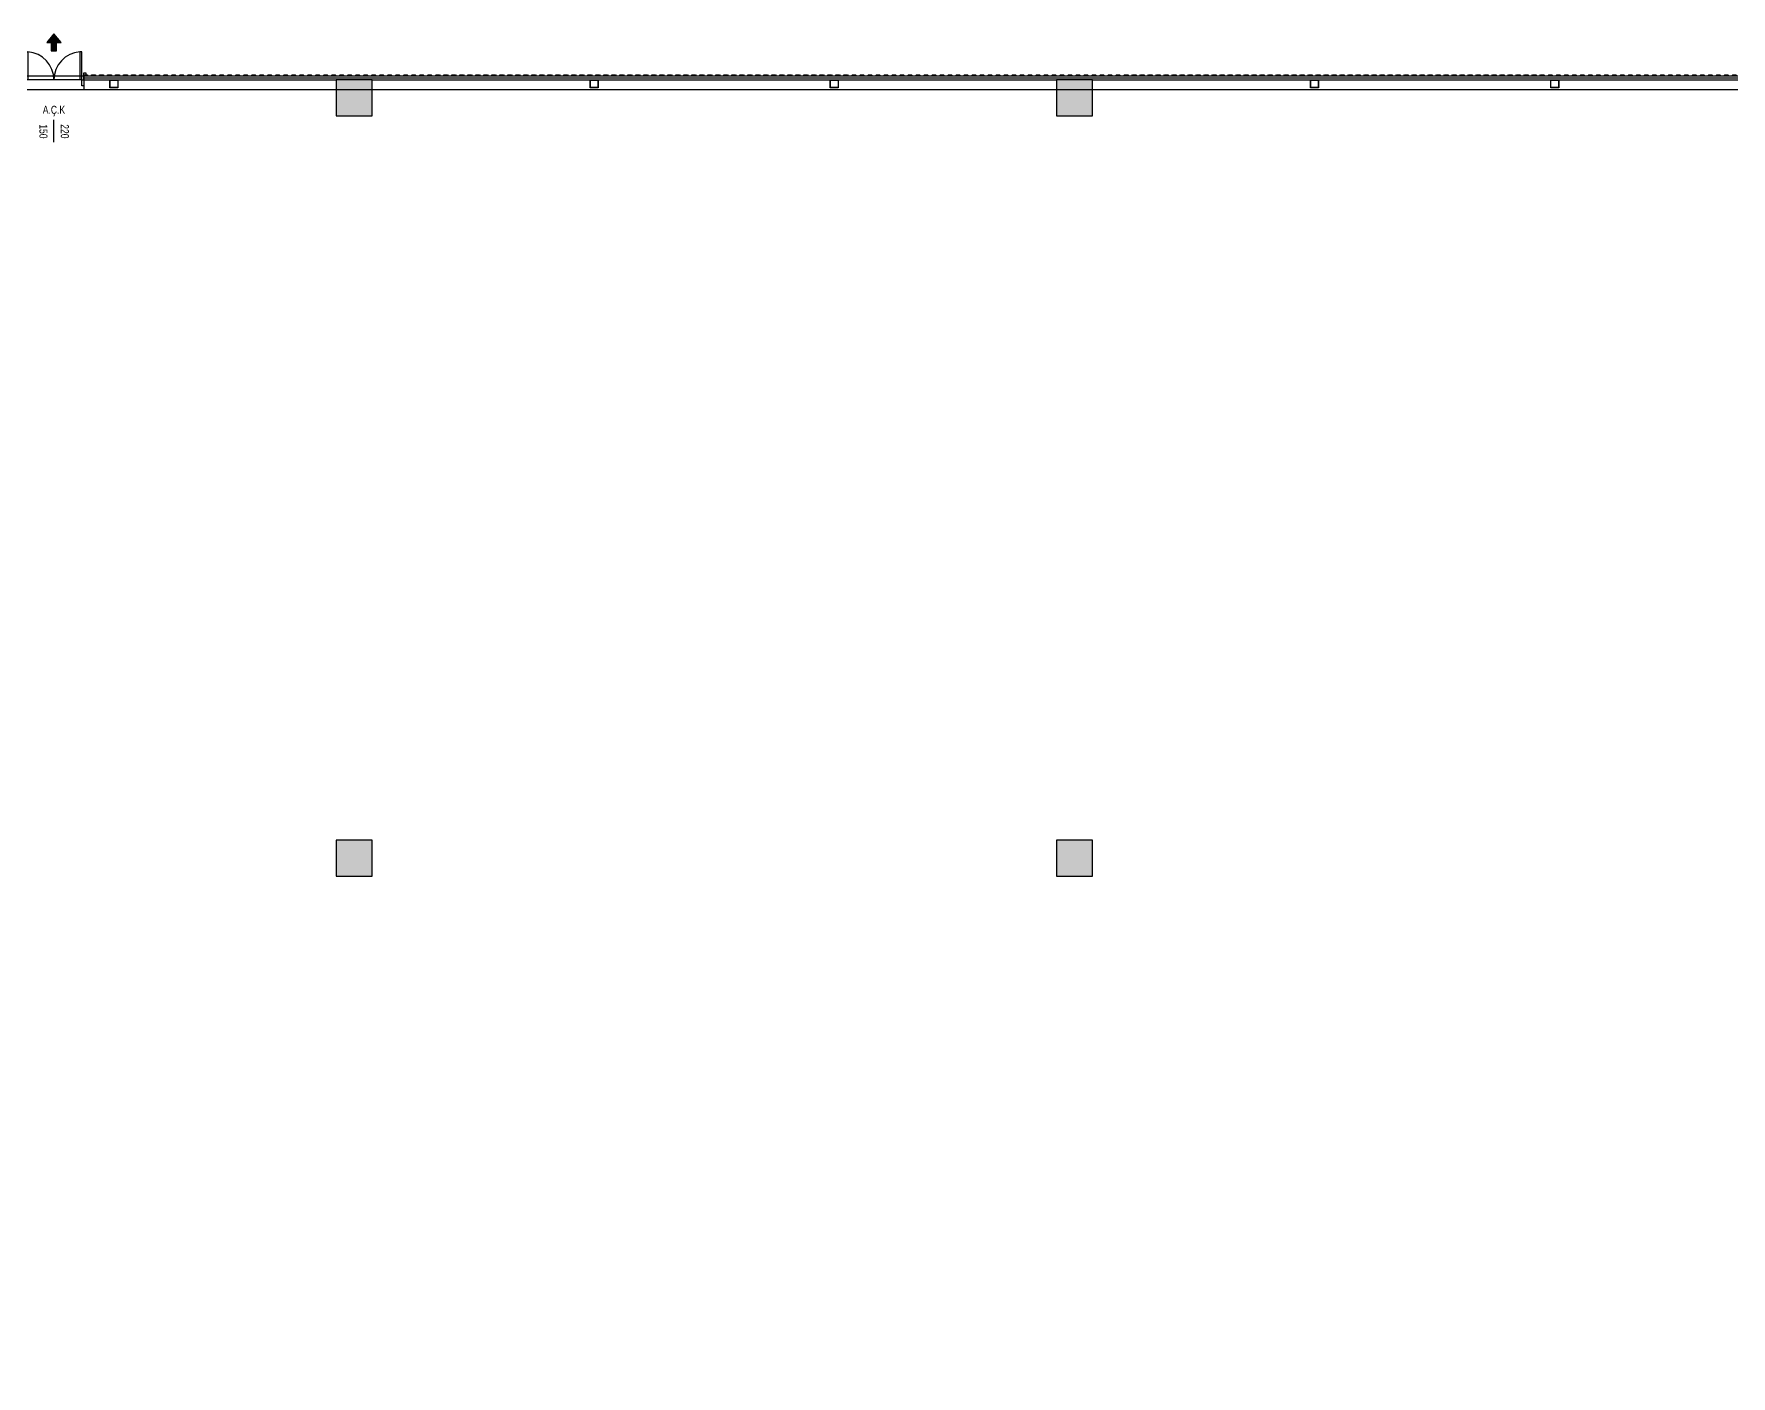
# Model space of a CAD drawing. Extents: x 259761 to 283296, y -701091 to -693683.
# Drawn here: x 262787 to 267027, y -697505 to -694151 of the extents above; entities that cross this region are included whole.
import ezdxf
from ezdxf.enums import TextEntityAlignment as Align

# ---------------------------------------------------------------- set-up
doc = ezdxf.new("R2010")
doc.units = 0
doc.header["$MEASUREMENT"] = 0
doc.layers.get('0').update_dxf_attribs({"linetype": 'CONTINUOUS'})
for name, color, linetype in [('A-DOOR', 193, 'CONTINUOUS'), ('A-WALL-SNWPNL', 200, 'CONTINUOUS'), ('MKDU0', 50, 'CONTINUOUS')]:
    doc.layers.add(name, color=color, linetype=linetype)
doc.styles.add('Fields_100', font='act_simplex.shx', dxfattribs={"width": 0.8, "height": 20})

# ---------------------------------------------------------------- blocks, each defined once
blk = doc.blocks.new('KAPI 150')
at = {"layer": 'A-DOOR'}
blk.add_line((145, 15), (5, 15), dxfattribs=at)
for points in [[(5, 15), (5, 85), (10, 85), (10, 15)], [(145, 15), (145, 85), (140, 85), (140, 15)]]:
    blk.add_lwpolyline(points, dxfattribs=at)
for points in [[(5, 0), (0, 0), (0, 15), (5, 15)], [(150, 0), (145, 0), (145, 15), (150, 15)]]:
    blk.add_lwpolyline(points, close=True, dxfattribs=at)
for centre, start, end in [((5, 15), 0, 85.904), ((145, 15), 94.096, 180)]:
    blk.add_arc(centre, 70, start, end, dxfattribs=at)
blk = doc.blocks.new('AÇK_01')
at = {"color": 0}
blk.add_lwpolyline([(28, 0), (-28, 0)], dxfattribs=at)
at = {"color": 0, "style": 'Fields_100', "width": 0.8}
blk.add_attdef('A.Ç.K.01', text='', height=20, rotation=90, dxfattribs=at).set_placement((-53, 0), align=Align.MIDDLE_CENTER)
for tag, p in [('W', (1, 17.2)), ('H', (1, -36.3))]:
    blk.add_attdef(tag, text='', height=20, dxfattribs=at).set_placement(p, align=Align.CENTER)
blk = doc.blocks.new('*U20')
at = {"layer": 'A-WALL-SNWPNL'}
blk.add_lwpolyline([(50, 1), (42, 1), (40, -1), (32, -1), (30, 1), (22, 1), (20, -1), (12, -1), (10, 1), (2, 1), (0, -1), (-8, -1), (-10, 1), (-18, 1), (-20, -1), (-28, -1), (-30, 1), (-38, 1), (-40, -1), (-48, -1), (-50, 1)], dxfattribs=at)
blk = doc.blocks.new('*U21')
at = {"layer": 'MKDU0', "color": 0, "linetype": 'ByBlock', "lineweight": -2, "transparency": 16777216}
for p in [(1400, 0), (1500, 0), (1600, 0), (1700, 0), (1800, 0), (1900, 0), (2000, 0), (2100, 0), (2200, 0), (2300, 0), (2400, 0), (2500, 0), (2600, 0), (2700, 0), (2800, 0), (2900, 0), (3000, 0), (3100, 0), (3200, 0), (3300, 0), (3400, 0), (3500, 0), (3600, 0), (3700, 0), (3800, 0), (3900, 0), (4000, 0), (4100, 0), (4200, 0), (4300, 0), (4400, 0), (4500, 0), (4600, 0), (4700, 0), (4800, 0), (4900, 0), (5000, 0), (5100, 0), (5200, 0), (5300, 0), (5400, 0)]:
    blk.add_blockref('*U20', p, dxfattribs=at)

msp = doc.modelspace()

# ---------------------------------------------------------------- hatches: boundary and pattern name
at = {"layer": 'MKDU0', "ltscale": 0.03}
h = msp.add_hatch(color=8, dxfattribs=at)
h.dxf.hatch_style = 1
h.paths.add_polyline_path([(262836.6, -694150.8), (262818.9, -694172), (262829.9, -694172), (262829.9, -694193.1), (262843.3, -694193.1), (262843.3, -694172), (262854.3, -694172)])
h = msp.add_hatch(dxfattribs=at)
h.set_pattern_fill('ANSI33', color=8)
h.set_pattern_definition([(45, (256351.424, -695852.415), (-4.490128, 4.490128), []), (45, (256355.914, -695852.415), (-4.490128, 4.490128), [3.175, -1.5875])])
h.paths.add_polyline_path([(272541.6, -700055.4), (272631.6, -700055.4), (272631.6, -699965.4), (272541.6, -699965.4)])
h.paths.add_polyline_path([(272541.6, -694355.4), (272631.6, -694355.4), (272631.6, -694265.4), (272541.6, -694265.4)])
h.paths.add_polyline_path([(270741.6, -700055.4), (270831.6, -700055.4), (270831.6, -699965.4), (270741.6, -699965.4)])
h.paths.add_polyline_path([(267141.6, -700055.4), (267231.6, -700055.4), (267231.6, -699965.4), (267141.6, -699965.4)])
h.paths.add_polyline_path([(270741.6, -694355.4), (270831.6, -694355.4), (270831.6, -694265.4), (270741.6, -694265.4)])
h.paths.add_polyline_path([(267141.6, -694355.4), (267231.6, -694355.4), (267231.6, -694265.4), (267141.6, -694265.4)])
h.paths.add_polyline_path([(272541.6, -698155.4), (272631.6, -698155.4), (272631.6, -698065.4), (272541.6, -698065.4)])
h.paths.add_polyline_path([(272541.6, -696255.4), (272631.6, -696255.4), (272631.6, -696165.4), (272541.6, -696165.4)])
h.paths.add_polyline_path([(270741.6, -698155.4), (270831.6, -698155.4), (270831.6, -698065.4), (270741.6, -698065.4)])
h.paths.add_polyline_path([(267141.6, -698155.4), (267231.6, -698155.4), (267231.6, -698065.4), (267141.6, -698065.4)])
h.paths.add_polyline_path([(270741.6, -696255.4), (270831.6, -696255.4), (270831.6, -696165.4), (270741.6, -696165.4)])
h.paths.add_polyline_path([(267141.6, -696255.4), (267231.6, -696255.4), (267231.6, -696165.4), (267141.6, -696165.4)])
h.paths.add_polyline_path([(277941.6, -698155.4), (278031.6, -698155.4), (278031.6, -698065.4), (277941.6, -698065.4)])
h.paths.add_polyline_path([(277941.6, -696255.4), (278031.6, -696255.4), (278031.6, -696165.4), (277941.6, -696165.4)])
h.paths.add_polyline_path([(276141.6, -698155.4), (276231.6, -698155.4), (276231.6, -698065.4), (276141.6, -698065.4)])
h.paths.add_polyline_path([(276141.6, -696255.4), (276231.6, -696255.4), (276231.6, -696165.4), (276141.6, -696165.4)])
h.paths.add_polyline_path([(274341.6, -698155.4), (274431.6, -698155.4), (274431.6, -698065.4), (274341.6, -698065.4)])
h.paths.add_polyline_path([(274341.6, -696255.4), (274431.6, -696255.4), (274431.6, -696165.4), (274341.6, -696165.4)])
h.paths.add_polyline_path([(270641.6, -698155.4), (270731.6, -698155.4), (270731.6, -698065.4), (270641.6, -698065.4)])
h.paths.add_polyline_path([(270641.6, -696255.4), (270731.6, -696255.4), (270731.6, -696165.4), (270641.6, -696165.4)])
h.paths.add_polyline_path([(268941.6, -698155.4), (269031.6, -698155.4), (269031.6, -698065.4), (268941.6, -698065.4)])
h.paths.add_polyline_path([(268941.6, -696255.4), (269031.6, -696255.4), (269031.6, -696165.4), (268941.6, -696165.4)])
h.paths.add_polyline_path([(265341.6, -698155.4), (265431.6, -698155.4), (265431.6, -698065.4), (265341.6, -698065.4)])
h.paths.add_polyline_path([(265341.6, -696255.4), (265431.6, -696255.4), (265431.6, -696165.4), (265341.6, -696165.4)])
h.paths.add_polyline_path([(263541.6, -698155.4), (263631.6, -698155.4), (263631.6, -698065.4), (263541.6, -698065.4)])
h.paths.add_polyline_path([(263541.6, -696255.4), (263631.6, -696255.4), (263631.6, -696165.4), (263541.6, -696165.4)])
h.paths.add_polyline_path([(261741.6, -698155.4), (261831.6, -698155.4), (261831.6, -698065.4), (261741.6, -698065.4)])
h.paths.add_polyline_path([(261741.6, -696255.4), (261831.6, -696255.4), (261831.6, -696165.4), (261741.6, -696165.4)])
h.paths.add_polyline_path([(279741.6, -696255.4), (279831.6, -696255.4), (279831.6, -696165.4), (279741.6, -696165.4)])
h.paths.add_polyline_path([(279741.6, -698155.4), (279831.6, -698155.4), (279831.6, -698065.4), (279741.6, -698065.4)])
h.paths.add_polyline_path([(279741.6, -700055.4), (279831.6, -700055.4), (279831.6, -699965.4), (279741.6, -699965.4)])
h.paths.add_polyline_path([(277941.6, -700055.4), (278031.6, -700055.4), (278031.6, -699965.4), (277941.6, -699965.4)])
h.paths.add_polyline_path([(276141.6, -700055.4), (276231.6, -700055.4), (276231.6, -699965.4), (276141.6, -699965.4)])
h.paths.add_polyline_path([(274341.6, -700055.4), (274431.6, -700055.4), (274431.6, -699965.4), (274341.6, -699965.4)])
h.paths.add_polyline_path([(270641.6, -700055.4), (270731.6, -700055.4), (270731.6, -699965.4), (270641.6, -699965.4)])
h.paths.add_polyline_path([(268941.6, -700055.4), (269031.6, -700055.4), (269031.6, -699965.4), (268941.6, -699965.4)])
h.paths.add_polyline_path([(265341.6, -700055.4), (265431.6, -700055.4), (265431.6, -699965.4), (265341.6, -699965.4)])
h.paths.add_polyline_path([(263541.6, -700055.4), (263631.6, -700055.4), (263631.6, -699965.4), (263541.6, -699965.4)])
h.paths.add_polyline_path([(261741.6, -700055.4), (261831.6, -700055.4), (261831.6, -699965.4), (261741.6, -699965.4)])
h.paths.add_polyline_path([(279741.6, -694355.4), (279831.6, -694355.4), (279831.6, -694265.4), (279741.6, -694265.4)])
h.paths.add_polyline_path([(277941.6, -694355.4), (278031.6, -694355.4), (278031.6, -694265.4), (277941.6, -694265.4)])
h.paths.add_polyline_path([(276141.6, -694355.4), (276231.6, -694355.4), (276231.6, -694265.4), (276141.6, -694265.4)])
h.paths.add_polyline_path([(274341.6, -694355.4), (274431.6, -694355.4), (274431.6, -694265.4), (274341.6, -694265.4)])
h.paths.add_polyline_path([(270641.6, -694355.4), (270731.6, -694355.4), (270731.6, -694265.4), (270641.6, -694265.4)])
h.paths.add_polyline_path([(268941.6, -694355.4), (269031.6, -694355.4), (269031.6, -694265.4), (268941.6, -694265.4)])
h.paths.add_polyline_path([(265341.6, -694355.4), (265431.6, -694355.4), (265431.6, -694265.4), (265341.6, -694265.4)])
h.paths.add_polyline_path([(263541.6, -694355.4), (263631.6, -694355.4), (263631.6, -694265.4), (263541.6, -694265.4)])
h.paths.add_polyline_path([(261741.6, -694355.4), (261831.6, -694355.4), (261831.6, -694265.4), (261741.6, -694265.4)])

# ---------------------------------------------------------------- linework, layer by layer
at = {"layer": 'MKDU0', "color": 8, "ltscale": 0.03}
for p, q in [((269879.1, -694290.4), (259920.7, -694290.4)), ((262911.6, -694265.4), (263541.6, -694265.4)), ((262911.6, -694265.4), (262911.6, -694290.4)), ((263541.6, -694290.4), (262911.6, -694290.4)), ((263631.6, -694265.4), (265341.6, -694265.4)), ((265341.6, -694290.4), (263631.6, -694290.4)), ((265431.6, -694265.4), (267141.6, -694265.4)), ((267141.6, -694290.4), (265431.6, -694290.4))]:
    msp.add_line(p, q, dxfattribs=at)
for points in [[(262836.6, -694150.8), (262818.9, -694172), (262829.9, -694172), (262829.9, -694193.1), (262843.3, -694193.1), (262843.3, -694172), (262854.3, -694172)], [(271694.1, -694255.4), (279841.6, -694255.4), (279841.6, -698155.4), (261719.1, -698155.4), (261719.1, -694255.4), (268941.6, -694255.4), (268941.6, -694520.4), (271694.1, -694520.4)], [(263541.6, -694355.4), (263631.6, -694355.4), (263631.6, -694265.4), (263541.6, -694265.4)], [(265341.6, -694355.4), (265431.6, -694355.4), (265431.6, -694265.4), (265341.6, -694265.4)], [(263541.6, -696255.4), (263631.6, -696255.4), (263631.6, -696165.4), (263541.6, -696165.4)], [(265341.6, -696255.4), (265431.6, -696255.4), (265431.6, -696165.4), (265341.6, -696165.4)]]:
    msp.add_lwpolyline(points, close=True, dxfattribs=at)
for points in [[(262906.6, -694265.4), (262911.6, -694265.4), (262911.6, -694248.4), (262916.6, -694248.4), (262916.6, -694252.9)], [(262911.6, -694253.4), (262919.6, -694253.4), (262921.6, -694255.4), (262929.6, -694255.4), (262931.6, -694253.4), (262939.6, -694253.4), (262941.6, -694255.4), (262949.6, -694255.4), (262951.6, -694253.4), (262959.6, -694253.4), (262961.6, -694255.4)], [(262911.6, -694255.4), (262911.6, -694265.4)], [(262911.6, -694255.4), (268461.6, -694255.4)], [(262911.6, -694260.4), (268461.6, -694260.4)]]:
    msp.add_lwpolyline(points, dxfattribs=at)
at = {"layer": 'MKDU0', "color": 8, "ltscale": 0.03, "elevation": 0}
for points in [[(262976.6, -694265.4), (262996.6, -694265.4), (262996.6, -694285.4), (262976.6, -694285.4)], [(262977.2, -694266), (262996, -694266), (262996, -694284.8), (262977.2, -694284.8)], [(264176.6, -694265.4), (264196.6, -694265.4), (264196.6, -694285.4), (264176.6, -694285.4)], [(264177.2, -694266), (264196, -694266), (264196, -694284.8), (264177.2, -694284.8)], [(264776.6, -694265.4), (264796.6, -694265.4), (264796.6, -694285.4), (264776.6, -694285.4)], [(264777.2, -694266), (264796, -694266), (264796, -694284.8), (264777.2, -694284.8)], [(265976.6, -694265.4), (265996.6, -694265.4), (265996.6, -694285.4), (265976.6, -694285.4)], [(265977.2, -694266), (265996, -694266), (265996, -694284.8), (265977.2, -694284.8)], [(266576.6, -694265.4), (266596.6, -694265.4), (266596.6, -694285.4), (266576.6, -694285.4)], [(266577.2, -694266), (266596, -694266), (266596, -694284.8), (266577.2, -694284.8)]]:
    msp.add_lwpolyline(points, close=True, dxfattribs=at)

# ---------------------------------------------------------------- block references
at = {"layer": 'MKDU0', "color": 8, "ltscale": 0.03}
msp.add_blockref('KAPI 150', (262761.6, -694280.4), dxfattribs=at)
at = {"layer": 'MKDU0', "color": 8, "ltscale": 0.03, "rotation": 180}
msp.add_blockref('*U21', (268411.6, -694254.4), dxfattribs=at)
at = {"layer": 'MKDU0', "color": 8, "ltscale": 0.03, "rotation": 270}
msp.add_blockref('AÇK_01', (262836.6, -694393.4), dxfattribs=at).add_auto_attribs({'A.Ç.K.01': 'A.Ç.K', 'H': '150', 'W': '220'})

doc.saveas('drawing.dxf')
